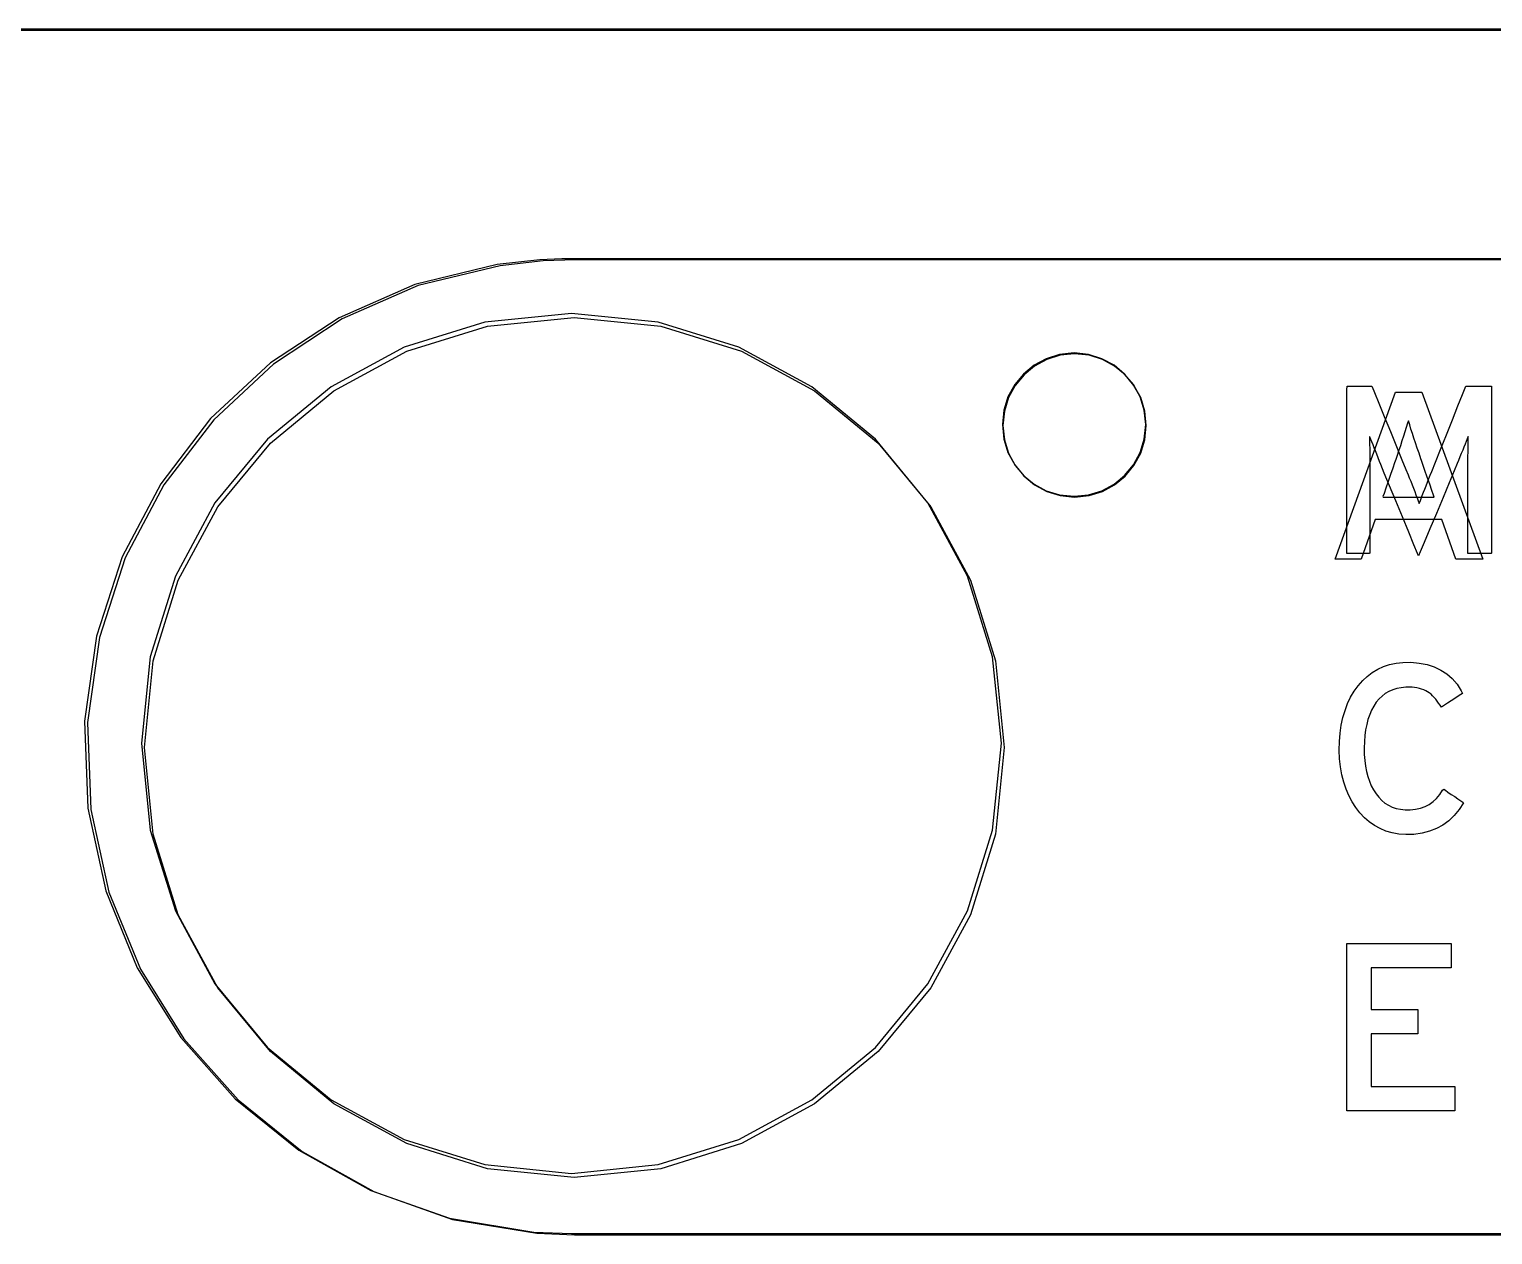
# Model space of a CAD drawing. Extents: x 1 to 47.7, y 0.2 to 35.
# Drawn here: x 16.419 to 17.44, y 13.634 to 14.475 of the extents above; entities that cross this region are included whole.
import ezdxf

# ---------------------------------------------------------------- set-up
doc = ezdxf.new("R2010")
doc.units = 0
doc.header["$MEASUREMENT"] = 0
for name, color, linetype in [('4_1__4U__UP_TO_ONE_IO_BOAR', 7, 'CONTINUOUS'), ('4_2__4U__FRONT_PANEL_W_24_', 7, 'CONTINUOUS'), ('5_1___24__TARGET_LEDS___12', 7, 'CONTINUOUS')]:
    doc.layers.add(name, color=color, linetype=linetype)

msp = doc.modelspace()

# ---------------------------------------------------------------- linework, layer by layer
at = {"layer": '4_1__4U__UP_TO_ONE_IO_BOAR'}
for points in [[(17.4756, 14.4737), (17.3985, 14.4737), (17.3184, 14.4737), (17.2354, 14.4737), (17.1494, 14.4737), (17.0607, 14.4737), (16.9693, 14.4737), (16.8751, 14.4737), (16.7784, 14.4737), (16.6792, 14.4737), (16.5776, 14.4737), (16.4735, 14.4737), (16.3671, 14.4737)], [(17.5591, 14.3136), (17.3499, 14.3136), (17.1493, 14.3136), (17.0585, 14.3136), (16.9774, 14.3136), (16.9085, 14.3136), (16.8543, 14.3136), (16.8174, 14.3136), (16.8002, 14.3136), (16.7927, 14.3135), (16.7775, 14.3129), (16.7476, 14.3096), (16.6904, 14.2957), (16.6373, 14.2725), (16.5895, 14.2409), (16.5477, 14.202), (16.5129, 14.1567), (16.486, 14.1058), (16.468, 14.0503), (16.4597, 13.991), (16.462, 13.9303), (16.4746, 13.8726), (16.4965, 13.8189), (16.5269, 13.7703), (16.5648, 13.7276), (16.6093, 13.6917), (16.6595, 13.6637), (16.7144, 13.6443), (16.7732, 13.6346), (16.7995, 13.6336), (16.8137, 13.6336), (16.8479, 13.6336), (16.8998, 13.6336), (16.9667, 13.6336), (17.0462, 13.6336), (17.1358, 13.6336), (17.2329, 13.6336), (17.4397, 13.6336), (17.6465, 13.6336)], [(17.3384, 13.72), (17.3384, 13.8367), (17.4112, 13.8367), (17.4112, 13.8197), (17.3553, 13.8197), (17.3553, 13.7908), (17.3878, 13.7908), (17.3878, 13.7738), (17.3553, 13.7738), (17.3553, 13.737), (17.4137, 13.737), (17.4137, 13.72), (17.3384, 13.72)]]:
    msp.add_lwpolyline(points, dxfattribs=at)
for points in [[(16.7993, 13.6735), (16.7388, 13.6796), (16.6825, 13.6971), (16.6316, 13.7248), (16.5872, 13.7614), (16.5505, 13.8058), (16.5229, 13.8568), (16.5054, 13.9131), (16.4993, 13.9735), (16.5054, 14.034), (16.5229, 14.0903), (16.5505, 14.1413), (16.5872, 14.1857), (16.6316, 14.2223), (16.6825, 14.25), (16.7388, 14.2674), (16.7993, 14.2735), (16.8597, 14.2674), (16.916, 14.25), (16.967, 14.2223), (17.0114, 14.1857), (17.048, 14.1413), (17.0757, 14.0903), (17.0932, 14.034), (17.0993, 13.9735), (17.0932, 13.9131), (17.0757, 13.8568), (17.048, 13.8058), (17.0114, 13.7614), (16.967, 13.7248), (16.916, 13.6971), (16.8597, 13.6796)], [(17.1484, 14.1482), (17.1585, 14.1492), (17.1679, 14.1521), (17.1763, 14.1567), (17.1837, 14.1628), (17.1898, 14.1702), (17.1945, 14.1787), (17.1974, 14.1881), (17.1984, 14.1982), (17.1974, 14.2082), (17.1945, 14.2176), (17.1898, 14.2261), (17.1837, 14.2335), (17.1763, 14.2396), (17.1679, 14.2442), (17.1585, 14.2471), (17.1484, 14.2482), (17.1383, 14.2471), (17.129, 14.2442), (17.1205, 14.2396), (17.1131, 14.2335), (17.1069, 14.2261), (17.1023, 14.2176), (17.0994, 14.2082), (17.0984, 14.1982), (17.0994, 14.1881), (17.1023, 14.1787), (17.1069, 14.1702), (17.1131, 14.1628), (17.1205, 14.1567), (17.129, 14.1521), (17.1383, 14.1492)], [(17.4228, 14.1089), (17.4228, 14.1111), (17.4228, 14.117), (17.4228, 14.1256), (17.4228, 14.1356), (17.4228, 14.1461), (17.4228, 14.156), (17.4228, 14.164), (17.4228, 14.1692), (17.4228, 14.1712), (17.4228, 14.1741), (17.4228, 14.1768), (17.4229, 14.1794), (17.4229, 14.1818), (17.4229, 14.1841), (17.423, 14.1862), (17.423, 14.1883), (17.4231, 14.1901), (17.4229, 14.1904), (17.4222, 14.1888), (17.4216, 14.187), (17.4208, 14.1851), (17.42, 14.1831), (17.4192, 14.1809), (17.4182, 14.1786), (17.4173, 14.1762), (17.4162, 14.1736), (17.4154, 14.1716), (17.4133, 14.1665), (17.4098, 14.1582), (17.4055, 14.1479), (17.4009, 14.1368), (17.3963, 14.126), (17.3924, 14.1166), (17.3896, 14.11), (17.3884, 14.1071), (17.3876, 14.1089), (17.3852, 14.1149), (17.3815, 14.1237), (17.3772, 14.1343), (17.3726, 14.1455), (17.3682, 14.1561), (17.3645, 14.1649), (17.3621, 14.1708), (17.3612, 14.173), (17.3602, 14.1756), (17.3592, 14.1781), (17.3583, 14.1804), (17.3574, 14.1826), (17.3566, 14.1847), (17.3558, 14.1866), (17.3551, 14.1884), (17.3544, 14.1901), (17.3541, 14.1905), (17.3541, 14.1887), (17.3542, 14.1867), (17.3542, 14.1846), (17.3543, 14.1823), (17.3543, 14.1799), (17.3543, 14.1774), (17.3543, 14.1747), (17.3544, 14.1719), (17.3544, 14.1699), (17.3544, 14.1655), (17.3544, 14.1579), (17.3544, 14.1484), (17.3544, 14.138), (17.3544, 14.1277), (17.3544, 14.1187), (17.3544, 14.1121), (17.3544, 14.109), (17.354, 14.1089), (17.3527, 14.1089), (17.3506, 14.1089), (17.348, 14.1089), (17.3453, 14.1089), (17.3427, 14.1089), (17.3405, 14.1089), (17.339, 14.1089), (17.3384, 14.1089), (17.3384, 14.1131), (17.3384, 14.1243), (17.3384, 14.1405), (17.3384, 14.1595), (17.3384, 14.1793), (17.3384, 14.1979), (17.3384, 14.2131), (17.3384, 14.223), (17.3385, 14.2256), (17.3394, 14.2256), (17.3412, 14.2256), (17.3438, 14.2256), (17.3467, 14.2256), (17.3496, 14.2256), (17.3523, 14.2256), (17.3545, 14.2256), (17.3557, 14.2256), (17.3561, 14.2251), (17.3577, 14.2211), (17.3607, 14.2138), (17.3645, 14.2044), (17.3688, 14.1939), (17.373, 14.1835), (17.3768, 14.1742), (17.3796, 14.1673), (17.3811, 14.1637), (17.3819, 14.1617), (17.383, 14.1592), (17.3839, 14.1567), (17.3849, 14.1544), (17.3858, 14.1521), (17.3866, 14.1498), (17.3874, 14.1477), (17.3881, 14.1456), (17.3888, 14.1436), (17.3895, 14.1451), (17.3903, 14.1472), (17.391, 14.1493), (17.3919, 14.1515), (17.3927, 14.1538), (17.3936, 14.1561), (17.3946, 14.1586), (17.3956, 14.1611), (17.3966, 14.1634), (17.3976, 14.1661), (17.4002, 14.1725), (17.4037, 14.1813), (17.4078, 14.1915), (17.412, 14.2021), (17.4159, 14.2118), (17.419, 14.2197), (17.421, 14.2245), (17.4214, 14.2256), (17.4225, 14.2256), (17.4245, 14.2256), (17.4272, 14.2256), (17.4302, 14.2256), (17.4333, 14.2256), (17.436, 14.2256), (17.4381, 14.2256), (17.4393, 14.2256), (17.4394, 14.2242), (17.4394, 14.2159), (17.4394, 14.2016), (17.4394, 14.1836), (17.4394, 14.1639), (17.4394, 14.1445), (17.4394, 14.1275), (17.4394, 14.115), (17.4394, 14.1091), (17.439, 14.1089), (17.4376, 14.1089), (17.4355, 14.1089), (17.4328, 14.1089), (17.43, 14.1089), (17.4273, 14.1089), (17.425, 14.1089), (17.4234, 14.1089)], [(17.4197, 13.9349), (17.4167, 13.9302), (17.4133, 13.926), (17.4095, 13.9224), (17.4054, 13.9194), (17.4009, 13.9169), (17.396, 13.915), (17.3908, 13.9136), (17.3852, 13.9128), (17.3795, 13.9127), (17.3746, 13.9131), (17.37, 13.9139), (17.3656, 13.9152), (17.3615, 13.9169), (17.3576, 13.919), (17.354, 13.9215), (17.3506, 13.9245), (17.3475, 13.9279), (17.3446, 13.9316), (17.342, 13.9356), (17.3397, 13.9399), (17.3378, 13.9445), (17.3362, 13.9494), (17.3349, 13.9545), (17.3339, 13.9599), (17.3333, 13.9656), (17.3331, 13.9716), (17.3332, 13.9777), (17.3337, 13.9835), (17.3345, 13.9891), (17.3356, 13.9943), (17.3371, 13.9993), (17.3389, 14.0041), (17.341, 14.0085), (17.3435, 14.0127), (17.3463, 14.0165), (17.3494, 14.0201), (17.3526, 14.0231), (17.3561, 14.0258), (17.3599, 14.0281), (17.3639, 14.0299), (17.3682, 14.0313), (17.3727, 14.0323), (17.3775, 14.0328), (17.3829, 14.0329), (17.3888, 14.0324), (17.3943, 14.0314), (17.3993, 14.0297), (17.4039, 14.0275), (17.4081, 14.0248), (17.4119, 14.0215), (17.4153, 14.0176), (17.4182, 14.0131), (17.4191, 14.0111), (17.4179, 14.0104), (17.4161, 14.0092), (17.4137, 14.0076), (17.4112, 14.006), (17.4087, 14.0044), (17.4065, 14.003), (17.405, 14.002), (17.4043, 14.0016), (17.4034, 14.0029), (17.4024, 14.0044), (17.4014, 14.0059), (17.4004, 14.0072), (17.3993, 14.0084), (17.3982, 14.0095), (17.3971, 14.0106), (17.3959, 14.0115), (17.3947, 14.0123), (17.3934, 14.013), (17.392, 14.0137), (17.3905, 14.0142), (17.389, 14.0146), (17.3873, 14.015), (17.3856, 14.0153), (17.3839, 14.0155), (17.382, 14.0156), (17.3795, 14.0155), (17.3763, 14.0152), (17.3732, 14.0147), (17.3704, 14.0138), (17.3677, 14.0126), (17.3652, 14.0112), (17.3629, 14.0094), (17.3608, 14.0074), (17.3589, 14.0051), (17.3572, 14.0024), (17.3556, 13.9996), (17.3543, 13.9965), (17.3531, 13.9931), (17.3522, 13.9896), (17.3514, 13.9858), (17.3509, 13.9818), (17.3506, 13.9776), (17.3505, 13.9731), (17.3505, 13.9687), (17.3508, 13.9645), (17.3513, 13.9605), (17.3521, 13.9568), (17.353, 13.9532), (17.3541, 13.9499), (17.3554, 13.9468), (17.357, 13.9439), (17.3587, 13.9412), (17.3606, 13.9388), (17.3627, 13.9366), (17.3649, 13.9347), (17.3674, 13.9332), (17.37, 13.9319), (17.3728, 13.931), (17.3758, 13.9304), (17.379, 13.9301), (17.3826, 13.9301), (17.3863, 13.9304), (17.3897, 13.9312), (17.3929, 13.9323), (17.3958, 13.9338), (17.3985, 13.9357), (17.401, 13.938), (17.4032, 13.9407), (17.4052, 13.9437), (17.406, 13.9444), (17.4071, 13.9436), (17.4089, 13.9424), (17.4112, 13.9408), (17.4136, 13.9392), (17.4159, 13.9376), (17.4179, 13.9362), (17.4192, 13.9353)]]:
    msp.add_lwpolyline(points, close=True, dxfattribs=at)
at = {"layer": '4_2__4U__FRONT_PANEL_W_24_'}
for points in [[(17.4528, 14.4745), (17.4155, 14.4745), (17.3388, 14.4745), (17.2591, 14.4745), (17.1765, 14.4745), (17.091, 14.4745), (17.0027, 14.4745), (16.9117, 14.4745), (16.8181, 14.4745), (16.7219, 14.4745), (16.6232, 14.4745), (16.522, 14.4745), (16.4185, 14.4745)], [(17.5569, 14.3144), (17.3477, 14.3144), (17.1471, 14.3144), (17.0563, 14.3144), (16.9752, 14.3144), (16.9063, 14.3144), (16.8521, 14.3144), (16.8152, 14.3144), (16.798, 14.3144), (16.7905, 14.3143), (16.7753, 14.3137), (16.7454, 14.3105), (16.6881, 14.2965), (16.6351, 14.2733), (16.5873, 14.2418), (16.5455, 14.2029), (16.5107, 14.1575), (16.4838, 14.1066), (16.4658, 14.0511), (16.4575, 13.9919), (16.4598, 13.9312), (16.4724, 13.8734), (16.4943, 13.8198), (16.5247, 13.7711), (16.5626, 13.7284), (16.6071, 13.6926), (16.6573, 13.6645), (16.7122, 13.6451), (16.771, 13.6354), (16.7973, 13.6344), (16.8115, 13.6344), (16.8457, 13.6344), (16.8976, 13.6344), (16.9645, 13.6344), (17.044, 13.6344), (17.1336, 13.6344), (17.2307, 13.6344), (17.4375, 13.6344), (17.6443, 13.6344)], [(17.4145, 14.1048), (17.4047, 14.1325), (17.358, 14.1325), (17.3483, 14.1048), (17.3302, 14.1048), (17.3722, 14.2214), (17.3907, 14.2214), (17.4332, 14.1048), (17.4145, 14.1048)]]:
    msp.add_lwpolyline(points, dxfattribs=at)
for points in [[(16.7973, 13.6764), (16.8578, 13.6825), (16.9141, 13.6999), (16.965, 13.7276), (17.0094, 13.7642), (17.046, 13.8086), (17.0737, 13.8596), (17.0912, 13.9159), (17.0973, 13.9764), (17.0912, 14.0368), (17.0737, 14.0931), (17.046, 14.1441), (17.0094, 14.1885), (16.965, 14.2251), (16.9141, 14.2528), (16.8578, 14.2703), (16.7973, 14.2763), (16.7369, 14.2703), (16.6805, 14.2528), (16.6296, 14.2251), (16.5852, 14.1885), (16.5485, 14.1441), (16.5209, 14.0931), (16.5034, 14.0368), (16.4973, 13.9764), (16.5034, 13.9159), (16.5209, 13.8596), (16.5485, 13.8086), (16.5852, 13.7642), (16.6296, 13.7276), (16.6805, 13.6999), (16.7369, 13.6825)], [(17.148, 14.1487), (17.1581, 14.1497), (17.1675, 14.1526), (17.1759, 14.1572), (17.1833, 14.1633), (17.1895, 14.1707), (17.1941, 14.1792), (17.197, 14.1886), (17.198, 14.1987), (17.197, 14.2087), (17.1941, 14.2181), (17.1895, 14.2266), (17.1833, 14.234), (17.1759, 14.2401), (17.1675, 14.2447), (17.1581, 14.2476), (17.148, 14.2487), (17.1379, 14.2476), (17.1286, 14.2447), (17.1201, 14.2401), (17.1127, 14.234), (17.1066, 14.2266), (17.1019, 14.2181), (17.099, 14.2087), (17.098, 14.1987), (17.099, 14.1886), (17.1019, 14.1792), (17.1066, 14.1707), (17.1127, 14.1633), (17.1201, 14.1572), (17.1286, 14.1526), (17.1379, 14.1497)], [(17.39, 14.1749), (17.3887, 14.1788), (17.3874, 14.1824), (17.3863, 14.186), (17.3852, 14.1893), (17.3841, 14.1925), (17.3831, 14.1956), (17.3822, 14.1985), (17.3813, 14.2013), (17.3806, 14.1997), (17.3797, 14.1968), (17.3788, 14.1938), (17.3779, 14.1907), (17.3768, 14.1874), (17.3757, 14.1839), (17.3745, 14.1802), (17.3732, 14.1764), (17.3725, 14.1744), (17.3717, 14.1721), (17.3704, 14.1684), (17.3688, 14.1639), (17.3672, 14.159), (17.3656, 14.1544), (17.3643, 14.1507), (17.3635, 14.1485), (17.3636, 14.1481), (17.3662, 14.1481), (17.3708, 14.1481), (17.3768, 14.1481), (17.3833, 14.1481), (17.3896, 14.1481), (17.3949, 14.1481), (17.3984, 14.1481), (17.3993, 14.1481), (17.3988, 14.1496), (17.3977, 14.1528), (17.3962, 14.1572), (17.3945, 14.162), (17.3928, 14.1668), (17.3914, 14.1709), (17.3904, 14.1738)]]:
    msp.add_lwpolyline(points, close=True, dxfattribs=at)
at = {"layer": '5_1___24__TARGET_LEDS___12'}
for points in [[(18.4513, 14.4745), (18.4012, 14.4745), (18.3503, 14.4745), (18.2986, 14.4745), (18.2462, 14.4745), (18.193, 14.4745), (18.1391, 14.4745), (18.0845, 14.4745), (18.0292, 14.4745), (17.9732, 14.4745), (17.8591, 14.4745), (17.7424, 14.4745), (17.6231, 14.4745), (17.5012, 14.4745), (17.3769, 14.4745), (17.2503, 14.4745), (17.1214, 14.4745), (16.9903, 14.4745), (16.8571, 14.4745), (16.7218, 14.4745), (16.5846, 14.4745), (16.4455, 14.4745), (16.3046, 14.4745)], [(17.5569, 14.3144), (17.3477, 14.3144), (17.1471, 14.3144), (17.0563, 14.3144), (16.9752, 14.3144), (16.9063, 14.3144), (16.8521, 14.3144), (16.8152, 14.3144), (16.798, 14.3144), (16.7905, 14.3143), (16.7753, 14.3137), (16.7454, 14.3105), (16.6881, 14.2965), (16.6351, 14.2733), (16.5873, 14.2418), (16.5455, 14.2029), (16.5107, 14.1575), (16.4838, 14.1066), (16.4658, 14.0511), (16.4575, 13.9919), (16.4598, 13.9312), (16.4724, 13.8734), (16.4943, 13.8198), (16.5247, 13.7711), (16.5626, 13.7284), (16.6071, 13.6926), (16.6573, 13.6645), (16.7122, 13.6451), (16.771, 13.6354), (16.7973, 13.6344), (16.8115, 13.6344), (16.8457, 13.6344), (16.8976, 13.6344), (16.9645, 13.6344), (17.044, 13.6344), (17.1336, 13.6344), (17.2307, 13.6344), (17.4375, 13.6344), (17.6443, 13.6344)], [(17.4145, 14.1048), (17.4047, 14.1325), (17.358, 14.1325), (17.3483, 14.1048), (17.3302, 14.1048), (17.3722, 14.2214), (17.3907, 14.2214), (17.4332, 14.1048), (17.4145, 14.1048)]]:
    msp.add_lwpolyline(points, dxfattribs=at)
for points in [[(16.7973, 13.6764), (16.8578, 13.6825), (16.9141, 13.6999), (16.965, 13.7276), (17.0094, 13.7642), (17.046, 13.8086), (17.0737, 13.8596), (17.0912, 13.9159), (17.0973, 13.9764), (17.0912, 14.0368), (17.0737, 14.0931), (17.046, 14.1441), (17.0094, 14.1885), (16.965, 14.2251), (16.9141, 14.2528), (16.8578, 14.2703), (16.7973, 14.2763), (16.7369, 14.2703), (16.6805, 14.2528), (16.6296, 14.2251), (16.5852, 14.1885), (16.5485, 14.1441), (16.5209, 14.0931), (16.5034, 14.0368), (16.4973, 13.9764), (16.5034, 13.9159), (16.5209, 13.8596), (16.5485, 13.8086), (16.5852, 13.7642), (16.6296, 13.7276), (16.6805, 13.6999), (16.7369, 13.6825)], [(17.148, 14.1487), (17.1581, 14.1497), (17.1675, 14.1526), (17.1759, 14.1572), (17.1833, 14.1633), (17.1895, 14.1707), (17.1941, 14.1792), (17.197, 14.1886), (17.198, 14.1987), (17.197, 14.2087), (17.1941, 14.2181), (17.1895, 14.2266), (17.1833, 14.234), (17.1759, 14.2401), (17.1675, 14.2447), (17.1581, 14.2476), (17.148, 14.2487), (17.1379, 14.2476), (17.1286, 14.2447), (17.1201, 14.2401), (17.1127, 14.234), (17.1066, 14.2266), (17.1019, 14.2181), (17.099, 14.2087), (17.098, 14.1987), (17.099, 14.1886), (17.1019, 14.1792), (17.1066, 14.1707), (17.1127, 14.1633), (17.1201, 14.1572), (17.1286, 14.1526), (17.1379, 14.1497)], [(17.39, 14.1749), (17.3887, 14.1788), (17.3874, 14.1824), (17.3863, 14.186), (17.3852, 14.1893), (17.3841, 14.1925), (17.3831, 14.1956), (17.3822, 14.1985), (17.3813, 14.2013), (17.3806, 14.1997), (17.3797, 14.1968), (17.3788, 14.1938), (17.3779, 14.1907), (17.3768, 14.1874), (17.3757, 14.1839), (17.3745, 14.1802), (17.3732, 14.1764), (17.3725, 14.1744), (17.3717, 14.1721), (17.3704, 14.1684), (17.3688, 14.1639), (17.3672, 14.159), (17.3656, 14.1544), (17.3643, 14.1507), (17.3635, 14.1485), (17.3636, 14.1481), (17.3662, 14.1481), (17.3708, 14.1481), (17.3768, 14.1481), (17.3833, 14.1481), (17.3896, 14.1481), (17.3949, 14.1481), (17.3984, 14.1481), (17.3993, 14.1481), (17.3988, 14.1496), (17.3977, 14.1528), (17.3962, 14.1572), (17.3945, 14.162), (17.3928, 14.1668), (17.3914, 14.1709), (17.3904, 14.1738)]]:
    msp.add_lwpolyline(points, close=True, dxfattribs=at)

doc.saveas('drawing.dxf')
